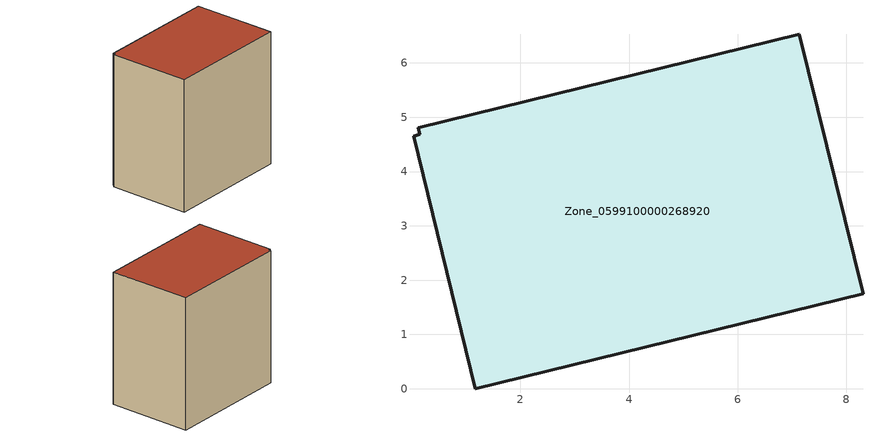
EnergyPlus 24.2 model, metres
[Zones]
Zone_0599100000268920
 floor ground (C_G): 0.03,4.66 0.15,4.69 0.12,4.81 7.14,6.53 8.31,1.75 1.17,0 z0
 wall outside (C_F): 8.31,1.75 7.14,6.53 0.12,4.81 0.15,4.69 0.03,4.66 1.17,0 8.31,1.75 z0:7.85
 roof outside (C_R): 0.15,4.69 0.03,4.66 1.17,0 8.31,1.75 7.14,6.53 0.12,4.81 z7.85
[BUILDING]
Pand.0599100000268920: North Axis=0; Terrain=City; Loads Convergence Tolerance Value=0.04; Temperature Convergence Tolerance Value=0.4; Solar Distribution=FullExterior; Maximum Number of Warmup Days=25; Minimum Number of Warmup Days=1
[Site:Location]
Rotterdam.The.Hague.AP_ZH_NLD Design_Conditions: Latitude=51.96; Longitude=4.45; Time Zone=1; Elevation=-4.5
[SITE:GROUNDTEMPERATURE:BUILDINGSURFACE]
18, 18, 18, 18, 18, 18, 18, 18, 18, 18, 18, 18
[MATERIAL] Thermal Absorptance=0.9; Solar Absorptance=0.7; Visible Absorptance=0.7
Name | Roughness | Thickness | Conductivity | Density | Specific Heat
G.TI.1946 | MediumSmooth | 0.15 | 1 | 540 | 1210
F.TI.1946 | Rough | 0.3 | 0.857143 | 1920 | 840
R.TI.1946 | MediumRough | 0.2 | 0.1 | 1500 | 1000
[CONSTRUCTION]
C_G: G.TI.1946
C_F: F.TI.1946
C_R: R.TI.1946
[ZONE]
Zone_0599100000268920: Type=1; Multiplier=1; Ceiling Height=Autocalculate; Volume=Autocalculate; Floor Area=autocalculate; Part of Total Floor Area=Yes
[ZONEINFILTRATION:DESIGNFLOWRATE]
Infil_Zone_0599100000268920: Zone or ZoneList or Space or SpaceList=Zone_0599100000268920; Schedule=AlwaysOn; Design Flow Rate Calculation Method=Flow/Area; Flow Rate per Floor Area=0.003; Constant Term Coefficient=1; Temperature Term Coefficient=0; Velocity Term Coefficient=0; Velocity Squared Term Coefficient=0
[HVACTEMPLATE:ZONE:IDEALLOADSAIRSYSTEM]
Zone_0599100000268920: Maximum Heating Supply Air Temperature=50; Minimum Cooling Supply Air Temperature=13; Maximum Heating Supply Air Humidity Ratio=0.0156; Minimum Cooling Supply Air Humidity Ratio=0.0077; Heating Limit=NoLimit; Cooling Limit=NoLimit; Dehumidification Control Type=ConstantSensibleHeatRatio; Cooling Sensible Heat Ratio=0.7; Dehumidification Setpoint=60; Humidification Control Type=None; Humidification Setpoint=30; Outdoor Air Method=None; Outdoor Air Flow Rate per Person=0.00944; Outdoor Air Flow Rate per Zone Floor Area=0; Outdoor Air Flow Rate per Zone=0; Demand Controlled Ventilation Type=None; Outdoor Air Economizer Type=NoEconomizer; Heat Recovery Type=None; Sensible Heat Recovery Effectiveness=0.7; Latent Heat Recovery Effectiveness=0.65
[ZONECONTROL:THERMOSTAT]
ThermostatControl_Zone_0599100000268920: Zone or ZoneList=Zone_0599100000268920; Control Type Schedule=DualSetpointControlType; Control 1=Thermostat_Zone_0599100000268920; Temperature Difference Between Cutout And Setpoint=0
[THERMOSTATSETPOINT:DUALSETPOINT]
Thermostat_Zone_0599100000268920: Heating Setpoint Temperature Schedule=HeatingSetpoint_Zone_0599100000268920; Cooling Setpoint Temperature Schedule=CoolingSetpoint_Zone_0599100000268920
[SCHEDULE:COMPACT]
HeatingSetpoint_Zone_0599100000268920: Through: 12/31, For: AllDays, Until: 24:00, 21
CoolingSetpoint_Zone_0599100000268920: Through: 12/31, For: AllDays, Until: 24:00, 24
DualSetpointControlType: Through: 12/31, For: AllDays, Until: 24:00, 4
AlwaysOn: Through: 12/31, For: AllDays, Until: 24:00, 1
